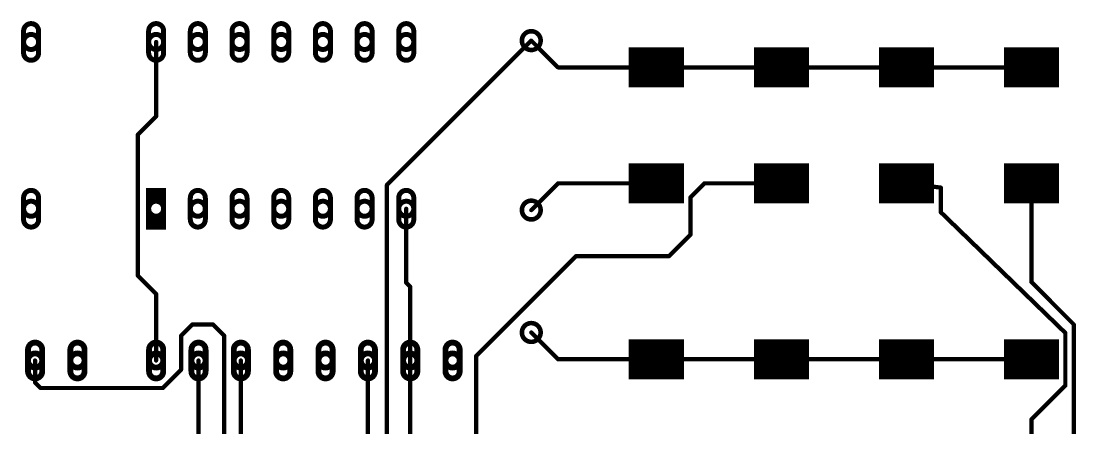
# Model space of a CAD drawing. Extents: x -328 to 170, y -164 to 109.
# Drawn here: x -278.1 to -214.8, y -33.7 to -9.3 of the extents above; entities that cross this region are included whole.
import ezdxf

# ---------------------------------------------------------------- set-up
doc = ezdxf.new("R2010")
doc.units = 0
doc.header["$MEASUREMENT"] = 0
doc.layers.add('TOPLAYER', color=1, linetype='CONTINUOUS')

msp = doc.modelspace()

# ---------------------------------------------------------------- linework, layer by layer
at = {"layer": 'TOPLAYER'}
for points, const_width in [([(-277.949, -9.905, -1), (-277.049, -9.905)], 0.3), ([(-270.449, -9.905, -1), (-269.549, -9.905)], 0.3), ([(-267.949, -9.905, -1), (-267.049, -9.905)], 0.3), ([(-265.449, -9.905, -1), (-264.549, -9.905)], 0.3), ([(-262.949, -9.905, -1), (-262.049, -9.905)], 0.3), ([(-260.449, -9.905, -1), (-259.549, -9.905)], 0.3), ([(-257.949, -9.905, -1), (-257.049, -9.905)], 0.3), ([(-255.449, -9.905, -1), (-254.549, -9.905)], 0.3), ([(-277.049, -11.205, -1), (-277.949, -11.205)], 0.3), ([(-269.549, -11.205, -1), (-270.449, -11.205)], 0.3), ([(-267.049, -11.205, -1), (-267.949, -11.205)], 0.3), ([(-264.549, -11.205, -1), (-265.449, -11.205)], 0.3), ([(-262.049, -11.205, -1), (-262.949, -11.205)], 0.3), ([(-259.549, -11.205, -1), (-260.449, -11.205)], 0.3), ([(-257.049, -11.205, -1), (-257.949, -11.205)], 0.3), ([(-254.549, -11.205, -1), (-255.449, -11.205)], 0.3), ([(-277.949, -19.905, -1), (-277.049, -19.905)], 0.3), ([(-267.949, -19.905, -1), (-267.049, -19.905)], 0.3), ([(-265.449, -19.905, -1), (-264.549, -19.905)], 0.3), ([(-262.949, -19.905, -1), (-262.049, -19.905)], 0.3), ([(-260.449, -19.905, -1), (-259.549, -19.905)], 0.3), ([(-257.949, -19.905, -1), (-257.049, -19.905)], 0.3), ([(-255.449, -19.905, -1), (-254.549, -19.905)], 0.3), ([(-277.049, -21.205, -1), (-277.949, -21.205)], 0.3), ([(-267.049, -21.205, -1), (-267.949, -21.205)], 0.3), ([(-264.549, -21.205, -1), (-265.449, -21.205)], 0.3), ([(-262.049, -21.205, -1), (-262.949, -21.205)], 0.3), ([(-259.549, -21.205, -1), (-260.449, -21.205)], 0.3), ([(-257.049, -21.205, -1), (-257.949, -21.205)], 0.3), ([(-254.549, -21.205, -1), (-255.449, -21.205)], 0.3), ([(-277.684, -29.005, -1), (-276.834, -29.005)], 0.35), ([(-275.144, -29.005, -1), (-274.294, -29.005)], 0.35), ([(-270.424, -29.005, -1), (-269.574, -29.005)], 0.35), ([(-267.884, -29.005, -1), (-267.034, -29.005)], 0.35), ([(-265.344, -29.005, -1), (-264.494, -29.005)], 0.35), ([(-262.804, -29.005, -1), (-261.954, -29.005)], 0.35), ([(-260.264, -29.005, -1), (-259.414, -29.005)], 0.35), ([(-257.724, -29.005, -1), (-256.874, -29.005)], 0.35), ([(-255.184, -29.005, -1), (-254.334, -29.005)], 0.35), ([(-252.644, -29.005, -1), (-251.794, -29.005)], 0.35), ([(-276.834, -30.305, -1), (-277.684, -30.305)], 0.35), ([(-274.294, -30.305, -1), (-275.144, -30.305)], 0.35), ([(-269.574, -30.305, -1), (-270.424, -30.305)], 0.35), ([(-267.034, -30.305, -1), (-267.884, -30.305)], 0.35), ([(-264.494, -30.305, -1), (-265.344, -30.305)], 0.35), ([(-261.954, -30.305, -1), (-262.804, -30.305)], 0.35), ([(-259.414, -30.305, -1), (-260.264, -30.305)], 0.35), ([(-256.874, -30.305, -1), (-257.724, -30.305)], 0.35), ([(-254.334, -30.305, -1), (-255.184, -30.305)], 0.35), ([(-251.794, -30.305, -1), (-252.644, -30.305)], 0.35)]:
    msp.add_lwpolyline(points, format="xyb", dxfattribs=dict(at, const_width=const_width))
for points, const_width in [([(-277.949, -11.205), (-277.949, -9.905)], 0.3), ([(-277.049, -11.205), (-277.049, -9.905)], 0.3), ([(-270.449, -11.205), (-270.449, -9.905)], 0.3), ([(-269.549, -11.205), (-269.549, -9.905)], 0.3), ([(-267.949, -11.205), (-267.949, -9.905)], 0.3), ([(-267.049, -11.205), (-267.049, -9.905)], 0.3), ([(-265.449, -11.205), (-265.449, -9.905)], 0.3), ([(-264.549, -11.205), (-264.549, -9.905)], 0.3), ([(-262.949, -11.205), (-262.949, -9.905)], 0.3), ([(-262.049, -11.205), (-262.049, -9.905)], 0.3), ([(-260.449, -11.205), (-260.449, -9.905)], 0.3), ([(-259.549, -11.205), (-259.549, -9.905)], 0.3), ([(-257.949, -11.205), (-257.949, -9.905)], 0.3), ([(-257.049, -11.205), (-257.049, -9.905)], 0.3), ([(-255.449, -11.205), (-255.449, -9.905)], 0.3), ([(-254.549, -11.205), (-254.549, -9.905)], 0.3), ([(-240.824, -13.28), (-240.824, -10.88)], 1.65), ([(-239.174, -13.28), (-239.174, -10.88)], 1.65), ([(-233.324, -13.28), (-233.324, -10.88)], 1.65), ([(-231.674, -13.28), (-231.674, -10.88)], 1.65), ([(-225.824, -13.28), (-225.824, -10.88)], 1.65), ([(-224.174, -13.28), (-224.174, -10.88)], 1.65), ([(-218.324, -13.28), (-218.324, -10.88)], 1.65), ([(-216.674, -13.28), (-216.674, -10.88)], 1.65), ([(-269.999, -15.022), (-269.999, -10.555)], 0.254), ([(-256.16, -19.135), (-247.499, -10.475)], 0.254), ([(-247.499, -10.475), (-245.894, -12.08)], 0.254), ([(-241.649, -11.48), (-238.349, -11.48)], 1.2), ([(-234.149, -11.48), (-230.849, -11.48)], 1.2), ([(-226.649, -11.48), (-223.349, -11.48)], 1.2), ([(-219.149, -11.48), (-215.849, -11.48)], 1.2), ([(-245.894, -12.08), (-239.999, -12.08)], 0.254), ([(-239.999, -12.08), (-232.499, -12.08)], 0.254), ([(-232.499, -12.08), (-224.999, -12.08)], 0.254), ([(-224.999, -12.08), (-217.499, -12.08)], 0.254), ([(-241.649, -12.68), (-238.349, -12.68)], 1.2), ([(-234.149, -12.68), (-230.849, -12.68)], 1.2), ([(-226.649, -12.68), (-223.349, -12.68)], 1.2), ([(-219.149, -12.68), (-215.849, -12.68)], 1.2), ([(-271.095, -16.117), (-269.999, -15.022)], 0.254), ([(-271.095, -24.572), (-271.095, -16.117)], 0.254), ([(-240.824, -20.23), (-240.824, -17.83)], 1.65), ([(-239.174, -20.23), (-239.174, -17.83)], 1.65), ([(-233.324, -20.23), (-233.324, -17.83)], 1.65), ([(-231.674, -20.23), (-231.674, -17.83)], 1.65), ([(-225.824, -20.23), (-225.824, -17.83)], 1.65), ([(-224.174, -20.23), (-224.174, -17.83)], 1.65), ([(-218.324, -20.23), (-218.324, -17.83)], 1.65), ([(-216.674, -20.23), (-216.674, -17.83)], 1.65), ([(-241.649, -18.43), (-238.349, -18.43)], 1.2), ([(-234.149, -18.43), (-230.849, -18.43)], 1.2), ([(-226.649, -18.43), (-223.349, -18.43)], 1.2), ([(-219.149, -18.43), (-215.849, -18.43)], 1.2), ([(-247.499, -20.635), (-245.894, -19.03)], 0.254), ([(-245.894, -19.03), (-239.999, -19.03)], 0.254), ([(-237.948, -19.868), (-237.11, -19.03)], 0.254), ([(-237.11, -19.03), (-232.499, -19.03)], 0.254), ([(-224.999, -19.03), (-222.937, -19.289)], 0.254), ([(-217.501, -24.953), (-217.501, -19.03)], 0.254), ([(-217.501, -19.03), (-217.499, -19.03)], 0.254), ([(-270.599, -19.78), (-269.399, -19.78)], 0.95), ([(-270.449, -21.805), (-270.449, -19.305)], 0.3), ([(-269.549, -21.805), (-269.549, -19.305)], 0.3), ([(-256.16, -40.142), (-256.16, -19.135)], 0.254), ([(-241.649, -19.63), (-238.349, -19.63)], 1.2), ([(-234.149, -19.63), (-230.849, -19.63)], 1.2), ([(-226.649, -19.63), (-223.349, -19.63)], 1.2), ([(-222.937, -20.762), (-222.937, -19.289)], 0.254), ([(-219.149, -19.63), (-215.849, -19.63)], 1.2), ([(-277.949, -21.205), (-277.949, -19.905)], 0.3), ([(-277.049, -21.205), (-277.049, -19.905)], 0.3), ([(-267.949, -21.205), (-267.949, -19.905)], 0.3), ([(-267.049, -21.205), (-267.049, -19.905)], 0.3), ([(-265.449, -21.205), (-265.449, -19.905)], 0.3), ([(-264.549, -21.205), (-264.549, -19.905)], 0.3), ([(-262.949, -21.205), (-262.949, -19.905)], 0.3), ([(-262.049, -21.205), (-262.049, -19.905)], 0.3), ([(-260.449, -21.205), (-260.449, -19.905)], 0.3), ([(-259.549, -21.205), (-259.549, -19.905)], 0.3), ([(-257.949, -21.205), (-257.949, -19.905)], 0.3), ([(-257.049, -21.205), (-257.049, -19.905)], 0.3), ([(-255.449, -21.205), (-255.449, -19.905)], 0.3), ([(-254.549, -21.205), (-254.549, -19.905)], 0.3), ([(-237.948, -22.108), (-237.948, -19.868)], 0.254), ([(-270.599, -21.33), (-269.399, -21.33)], 0.95), ([(-254.999, -24.992), (-254.999, -20.555)], 0.254), ([(-222.937, -20.762), (-215.468, -27.999)], 0.254), ([(-239.243, -23.404), (-237.948, -22.108)], 0.254), ([(-250.8, -29.373), (-244.831, -23.404)], 0.254), ([(-244.831, -23.404), (-239.243, -23.404)], 0.254), ([(-271.095, -24.572), (-269.999, -25.667)], 0.254), ([(-254.999, -24.992), (-254.759, -25.232)], 0.254), ([(-254.759, -29.655), (-254.759, -25.232)], 0.254), ([(-217.501, -24.953), (-214.96, -27.494)], 0.254), ([(-269.999, -29.655), (-269.999, -25.667)], 0.254), ([(-268.504, -28.179), (-267.818, -27.493)], 0.254), ([(-267.818, -27.493), (-266.599, -27.493)], 0.254), ([(-266.599, -27.493), (-265.913, -28.179)], 0.254), ([(-240.824, -30.78), (-240.824, -28.38)], 1.65), ([(-239.174, -30.78), (-239.174, -28.38)], 1.65), ([(-233.324, -30.78), (-233.324, -28.38)], 1.65), ([(-231.674, -30.78), (-231.674, -28.38)], 1.65), ([(-225.824, -30.78), (-225.824, -28.38)], 1.65), ([(-224.174, -30.78), (-224.174, -28.38)], 1.65), ([(-218.324, -30.78), (-218.324, -28.38)], 1.65), ([(-216.674, -30.78), (-216.674, -28.38)], 1.65), ([(-214.96, -50.175), (-214.96, -27.494)], 0.254), ([(-268.504, -30.211), (-268.504, -28.179)], 0.254), ([(-265.913, -44.994), (-265.913, -28.179)], 0.254), ([(-247.499, -27.975), (-245.894, -29.58)], 0.254), ([(-241.649, -28.98), (-238.349, -28.98)], 1.2), ([(-234.149, -28.98), (-230.849, -28.98)], 1.2), ([(-226.649, -28.98), (-223.349, -28.98)], 1.2), ([(-219.149, -28.98), (-215.849, -28.98)], 1.2), ([(-215.468, -31.161), (-215.468, -27.999)], 0.254), ([(-277.684, -30.305), (-277.684, -29.005)], 0.35), ([(-276.834, -30.305), (-276.834, -29.005)], 0.35), ([(-275.144, -30.305), (-275.144, -29.005)], 0.35), ([(-274.294, -30.305), (-274.294, -29.005)], 0.35), ([(-270.424, -30.305), (-270.424, -29.005)], 0.35), ([(-269.574, -30.305), (-269.574, -29.005)], 0.35), ([(-267.884, -30.305), (-267.884, -29.005)], 0.35), ([(-267.034, -30.305), (-267.034, -29.005)], 0.35), ([(-265.344, -30.305), (-265.344, -29.005)], 0.35), ([(-264.494, -30.305), (-264.494, -29.005)], 0.35), ([(-262.804, -30.305), (-262.804, -29.005)], 0.35), ([(-261.954, -30.305), (-261.954, -29.005)], 0.35), ([(-260.264, -30.305), (-260.264, -29.005)], 0.35), ([(-259.414, -30.305), (-259.414, -29.005)], 0.35), ([(-257.724, -30.305), (-257.724, -29.005)], 0.35), ([(-256.874, -30.305), (-256.874, -29.005)], 0.35), ([(-255.184, -30.305), (-255.184, -29.005)], 0.35), ([(-254.334, -30.305), (-254.334, -29.005)], 0.35), ([(-252.644, -30.305), (-252.644, -29.005)], 0.35), ([(-251.794, -30.305), (-251.794, -29.005)], 0.35), ([(-277.259, -30.973), (-277.259, -29.655)], 0.254), ([(-267.459, -40.555), (-267.459, -29.655)], 0.254), ([(-264.919, -34.278), (-264.919, -29.655)], 0.254), ([(-257.299, -34.703), (-257.299, -29.655)], 0.254), ([(-254.759, -40.555), (-254.759, -29.655)], 0.254), ([(-250.8, -41.387), (-250.8, -29.373)], 0.254), ([(-245.894, -29.58), (-239.999, -29.58)], 0.254), ([(-241.649, -30.18), (-238.349, -30.18)], 1.2), ([(-239.999, -29.58), (-232.499, -29.58)], 0.254), ([(-234.149, -30.18), (-230.849, -30.18)], 1.2), ([(-232.499, -29.58), (-224.999, -29.58)], 0.254), ([(-226.649, -30.18), (-223.349, -30.18)], 1.2), ([(-224.999, -29.58), (-217.499, -29.58)], 0.254), ([(-219.149, -30.18), (-215.849, -30.18)], 1.2), ([(-269.596, -31.303), (-268.504, -30.211)], 0.254), ([(-277.259, -30.973), (-276.929, -31.303)], 0.254), ([(-276.929, -31.303), (-269.596, -31.303)], 0.254), ([(-217.501, -33.193), (-215.468, -31.161)], 0.254), ([(-217.501, -36.53), (-217.501, -33.193)], 0.254)]:
    msp.add_lwpolyline(points, dxfattribs=dict(at, const_width=const_width))
for points, const_width in [([(-277.949, -10.555, 1), (-277.049, -10.555, 1)], 0.3), ([(-270.449, -10.555, 1), (-269.549, -10.555, 1)], 0.3), ([(-267.949, -10.555, 1), (-267.049, -10.555, 1)], 0.3), ([(-265.449, -10.555, 1), (-264.549, -10.555, 1)], 0.3), ([(-262.949, -10.555, 1), (-262.049, -10.555, 1)], 0.3), ([(-260.449, -10.555, 1), (-259.549, -10.555, 1)], 0.3), ([(-257.949, -10.555, 1), (-257.049, -10.555, 1)], 0.3), ([(-255.449, -10.555, 1), (-254.549, -10.555, 1)], 0.3), ([(-248.062, -10.475, 1), (-246.937, -10.475, 1)], 0.275), ([(-270.063, -10.555, 1), (-269.936, -10.555, 1)], 0.127), ([(-247.563, -10.475, 1), (-247.436, -10.475, 1)], 0.127), ([(-247.563, -10.475, 1), (-247.436, -10.475, 1)], 0.127), ([(-240.599, -12.08, 1), (-239.399, -12.08, 1)], 1.2), ([(-233.099, -12.08, 1), (-231.899, -12.08, 1)], 1.2), ([(-225.599, -12.08, 1), (-224.399, -12.08, 1)], 1.2), ([(-218.099, -12.08, 1), (-216.899, -12.08, 1)], 1.2), ([(-245.958, -12.08, 1), (-245.831, -12.08, 1)], 0.127), ([(-245.958, -12.08, 1), (-245.831, -12.08, 1)], 0.127), ([(-240.063, -12.08, 1), (-239.936, -12.08, 1)], 0.127), ([(-240.063, -12.08, 1), (-239.936, -12.08, 1)], 0.127), ([(-232.563, -12.08, 1), (-232.436, -12.08, 1)], 0.127), ([(-232.563, -12.08, 1), (-232.436, -12.08, 1)], 0.127), ([(-225.063, -12.08, 1), (-224.936, -12.08, 1)], 0.127), ([(-225.063, -12.08, 1), (-224.936, -12.08, 1)], 0.127), ([(-217.563, -12.08, 1), (-217.436, -12.08, 1)], 0.127), ([(-270.063, -15.022, 1), (-269.936, -15.022, 1)], 0.127), ([(-270.063, -15.022, 1), (-269.936, -15.022, 1)], 0.127), ([(-271.159, -16.117, 1), (-271.032, -16.117, 1)], 0.127), ([(-271.159, -16.117, 1), (-271.032, -16.117, 1)], 0.127), ([(-240.599, -19.03, 1), (-239.399, -19.03, 1)], 1.2), ([(-233.099, -19.03, 1), (-231.899, -19.03, 1)], 1.2), ([(-225.599, -19.03, 1), (-224.399, -19.03, 1)], 1.2), ([(-218.099, -19.03, 1), (-216.899, -19.03, 1)], 1.2), ([(-245.958, -19.03, 1), (-245.831, -19.03, 1)], 0.127), ([(-245.958, -19.03, 1), (-245.831, -19.03, 1)], 0.127), ([(-240.063, -19.03, 1), (-239.936, -19.03, 1)], 0.127), ([(-237.173, -19.03, 1), (-237.046, -19.03, 1)], 0.127), ([(-237.173, -19.03, 1), (-237.046, -19.03, 1)], 0.127), ([(-232.563, -19.03, 1), (-232.436, -19.03, 1)], 0.127), ([(-225.063, -19.03, 1), (-224.936, -19.03, 1)], 0.127), ([(-217.565, -19.03, 1), (-217.438, -19.03, 1)], 0.127), ([(-217.565, -19.03, 1), (-217.438, -19.03, 1)], 0.127), ([(-217.563, -19.03, 1), (-217.436, -19.03, 1)], 0.127), ([(-256.223, -19.135, 1), (-256.096, -19.135, 1)], 0.127), ([(-256.223, -19.135, 1), (-256.096, -19.135, 1)], 0.127), ([(-223, -19.289, 1), (-222.873, -19.289, 1)], 0.127), ([(-223, -19.289, 1), (-222.873, -19.289, 1)], 0.127), ([(-277.949, -20.555, 1), (-277.049, -20.555, 1)], 0.3), ([(-270.449, -20.555, 1), (-269.549, -20.555, 1)], 0.3), ([(-267.949, -20.555, 1), (-267.049, -20.555, 1)], 0.3), ([(-265.449, -20.555, 1), (-264.549, -20.555, 1)], 0.3), ([(-262.949, -20.555, 1), (-262.049, -20.555, 1)], 0.3), ([(-260.449, -20.555, 1), (-259.549, -20.555, 1)], 0.3), ([(-257.949, -20.555, 1), (-257.049, -20.555, 1)], 0.3), ([(-255.449, -20.555, 1), (-254.549, -20.555, 1)], 0.3), ([(-248.062, -20.635, 1), (-246.937, -20.635, 1)], 0.275), ([(-238.012, -19.868, 1), (-237.885, -19.868, 1)], 0.127), ([(-238.012, -19.868, 1), (-237.885, -19.868, 1)], 0.127), ([(-255.063, -20.555, 1), (-254.936, -20.555, 1)], 0.127), ([(-247.563, -20.635, 1), (-247.436, -20.635, 1)], 0.127), ([(-223, -20.762, 1), (-222.873, -20.762, 1)], 0.127), ([(-223, -20.762, 1), (-222.873, -20.762, 1)], 0.127), ([(-238.012, -22.108, 1), (-237.885, -22.108, 1)], 0.127), ([(-238.012, -22.108, 1), (-237.885, -22.108, 1)], 0.127), ([(-244.895, -23.404, 1), (-244.768, -23.404, 1)], 0.127), ([(-244.895, -23.404, 1), (-244.768, -23.404, 1)], 0.127), ([(-239.307, -23.404, 1), (-239.18, -23.404, 1)], 0.127), ([(-239.307, -23.404, 1), (-239.18, -23.404, 1)], 0.127), ([(-271.159, -24.572, 1), (-271.032, -24.572, 1)], 0.127), ([(-271.159, -24.572, 1), (-271.032, -24.572, 1)], 0.127), ([(-255.063, -24.992, 1), (-254.936, -24.992, 1)], 0.127), ([(-255.063, -24.992, 1), (-254.936, -24.992, 1)], 0.127), ([(-254.823, -25.232, 1), (-254.696, -25.232, 1)], 0.127), ([(-254.823, -25.232, 1), (-254.696, -25.232, 1)], 0.127), ([(-217.565, -24.953, 1), (-217.438, -24.953, 1)], 0.127), ([(-217.565, -24.953, 1), (-217.438, -24.953, 1)], 0.127), ([(-270.063, -25.667, 1), (-269.936, -25.667, 1)], 0.127), ([(-270.063, -25.667, 1), (-269.936, -25.667, 1)], 0.127), ([(-267.882, -27.493, 1), (-267.755, -27.493, 1)], 0.127), ([(-267.882, -27.493, 1), (-267.755, -27.493, 1)], 0.127), ([(-266.663, -27.493, 1), (-266.536, -27.493, 1)], 0.127), ([(-266.663, -27.493, 1), (-266.536, -27.493, 1)], 0.127), ([(-248.062, -27.975, 1), (-246.937, -27.975, 1)], 0.275), ([(-215.024, -27.494, 1), (-214.897, -27.494, 1)], 0.127), ([(-215.024, -27.494, 1), (-214.897, -27.494, 1)], 0.127), ([(-268.568, -28.179, 1), (-268.441, -28.179, 1)], 0.127), ([(-268.568, -28.179, 1), (-268.441, -28.179, 1)], 0.127), ([(-265.977, -28.179, 1), (-265.85, -28.179, 1)], 0.127), ([(-265.977, -28.179, 1), (-265.85, -28.179, 1)], 0.127), ([(-247.563, -27.975, 1), (-247.436, -27.975, 1)], 0.127), ([(-240.599, -29.58, 1), (-239.399, -29.58, 1)], 1.2), ([(-233.099, -29.58, 1), (-231.899, -29.58, 1)], 1.2), ([(-225.599, -29.58, 1), (-224.399, -29.58, 1)], 1.2), ([(-218.099, -29.58, 1), (-216.899, -29.58, 1)], 1.2), ([(-215.532, -27.999, 1), (-215.405, -27.999, 1)], 0.127), ([(-215.532, -27.999, 1), (-215.405, -27.999, 1)], 0.127), ([(-277.684, -29.655, 1), (-276.834, -29.655, 1)], 0.35), ([(-275.144, -29.655, 1), (-274.294, -29.655, 1)], 0.35), ([(-270.424, -29.655, 1), (-269.574, -29.655, 1)], 0.35), ([(-267.884, -29.655, 1), (-267.034, -29.655, 1)], 0.35), ([(-265.344, -29.655, 1), (-264.494, -29.655, 1)], 0.35), ([(-262.804, -29.655, 1), (-261.954, -29.655, 1)], 0.35), ([(-260.264, -29.655, 1), (-259.414, -29.655, 1)], 0.35), ([(-257.724, -29.655, 1), (-256.874, -29.655, 1)], 0.35), ([(-255.184, -29.655, 1), (-254.334, -29.655, 1)], 0.35), ([(-252.644, -29.655, 1), (-251.794, -29.655, 1)], 0.35), ([(-277.323, -29.655, 1), (-277.196, -29.655, 1)], 0.127), ([(-270.063, -29.655, 1), (-269.936, -29.655, 1)], 0.127), ([(-267.523, -29.655, 1), (-267.396, -29.655, 1)], 0.127), ([(-264.983, -29.655, 1), (-264.856, -29.655, 1)], 0.127), ([(-257.363, -29.655, 1), (-257.236, -29.655, 1)], 0.127), ([(-254.823, -29.655, 1), (-254.696, -29.655, 1)], 0.127), ([(-254.823, -29.655, 1), (-254.696, -29.655, 1)], 0.127), ([(-250.864, -29.373, 1), (-250.737, -29.373, 1)], 0.127), ([(-250.864, -29.373, 1), (-250.737, -29.373, 1)], 0.127), ([(-245.958, -29.58, 1), (-245.831, -29.58, 1)], 0.127), ([(-245.958, -29.58, 1), (-245.831, -29.58, 1)], 0.127), ([(-240.063, -29.58, 1), (-239.936, -29.58, 1)], 0.127), ([(-240.063, -29.58, 1), (-239.936, -29.58, 1)], 0.127), ([(-232.563, -29.58, 1), (-232.436, -29.58, 1)], 0.127), ([(-232.563, -29.58, 1), (-232.436, -29.58, 1)], 0.127), ([(-225.063, -29.58, 1), (-224.936, -29.58, 1)], 0.127), ([(-225.063, -29.58, 1), (-224.936, -29.58, 1)], 0.127), ([(-217.563, -29.58, 1), (-217.436, -29.58, 1)], 0.127), ([(-268.568, -30.211, 1), (-268.441, -30.211, 1)], 0.127), ([(-268.568, -30.211, 1), (-268.441, -30.211, 1)], 0.127), ([(-277.323, -30.973, 1), (-277.196, -30.973, 1)], 0.127), ([(-277.323, -30.973, 1), (-277.196, -30.973, 1)], 0.127), ([(-276.993, -31.303, 1), (-276.866, -31.303, 1)], 0.127), ([(-276.993, -31.303, 1), (-276.866, -31.303, 1)], 0.127), ([(-269.66, -31.303, 1), (-269.533, -31.303, 1)], 0.127), ([(-269.66, -31.303, 1), (-269.533, -31.303, 1)], 0.127), ([(-215.532, -31.161, 1), (-215.405, -31.161, 1)], 0.127), ([(-215.532, -31.161, 1), (-215.405, -31.161, 1)], 0.127), ([(-217.565, -33.193, 1), (-217.438, -33.193, 1)], 0.127), ([(-217.565, -33.193, 1), (-217.438, -33.193, 1)], 0.127)]:
    msp.add_lwpolyline(points, format="xyb", close=True, dxfattribs=dict(at, const_width=const_width))

doc.saveas('drawing.dxf')
